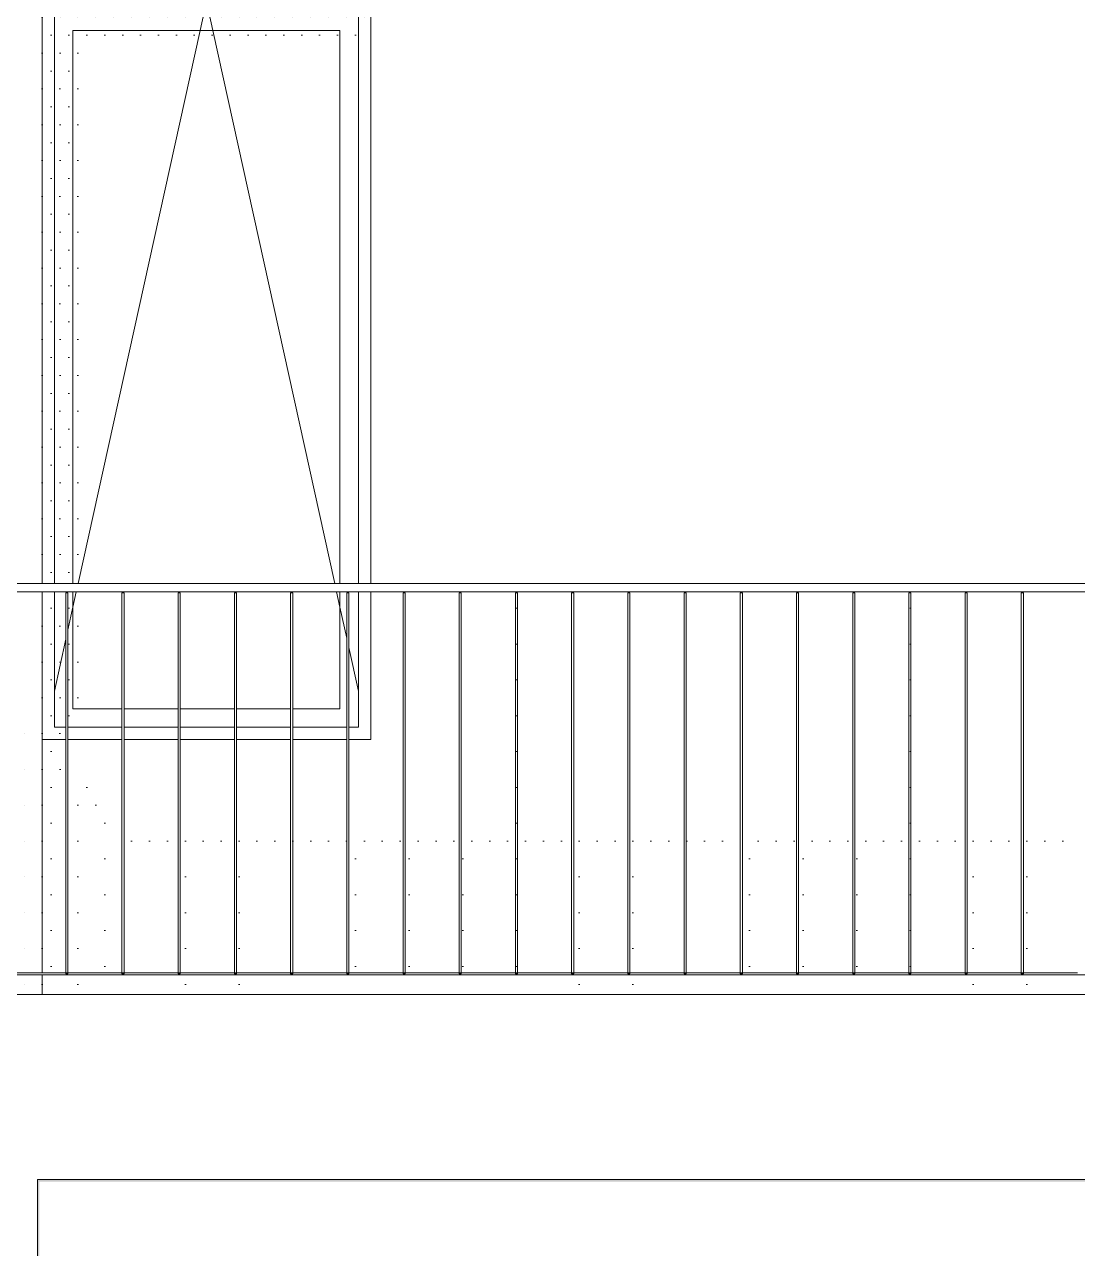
# Model space of a CAD drawing. Header units: metres. Extents: x -111189 to -108577, y -72951 to -72647.
# Drawn here: x -108788.683 to -108786.121, y -72938.883 to -72935.905 of the extents above; entities that cross this region are included whole.
import ezdxf

# ---------------------------------------------------------------- set-up
doc = ezdxf.new("R2010")
doc.units = ezdxf.units.M
doc.header["$MEASUREMENT"] = 0
for name, color, linetype in [('05 - PAREDES..35', 7, 'Continuous'), ('06 - ESCADAS _ GUARDAS', 7, 'Continuous'), ('06 - FORRA', 7, 'Continuous')]:
    doc.layers.add(name, color=color, linetype=linetype)
pattern_1 = [(360, (-108945.28672, -72941.59482), (0.021783658, 0.043567315), [0, -0.043567315])]

# ---------------------------------------------------------------- blocks, each defined once
blk = doc.blocks.new('Corte Elem_1871_1', base_point=(-108945.2867, -72941.5948))
at = {"layer": '05 - PAREDES..35', "linetype": 'Continuous', "lineweight": 13}
h = blk.add_hatch(dxfattribs=at)
h.set_pattern_fill('DOTS_0001', color=251, style=0, pattern_type=2)
h.set_pattern_definition(pattern_1)
h.paths.add_polyline_path([(-108788.652, -72938.7148), (-108788.652, -72940.9948), (-108788.6474, -72940.9948), (-108788.6474, -72940.8979), (-108788.5595, -72940.9948), (-108788.2611, -72940.9948), (-108788.2611, -72940.7889), (-108788.2727, -72940.776), (-108788.2368, -72940.776), (-108788.0385, -72940.9948), (-108787.8525, -72940.9948), (-108788.4052, -72940.385), (-108788.4552, -72940.385), (-108788.4552, -72940.535), (-108788.4193, -72940.5746), (-108788.6474, -72940.5746), (-108788.6474, -72938.72), (-108784.3406, -72938.72), (-108784.3406, -72938.5948), (-108784.342, -72938.5948), (-108784.342, -72938.7148)])
h.paths.add_polyline_path([(-108788.5719, -72940.776), (-108788.481, -72940.776), (-108788.481, -72940.8763)], flags=0)
blk = doc.blocks.new('Corte Elem_1874_1', base_point=(-108945.2867, -72941.5948))
at = {"layer": '05 - PAREDES..35', "linetype": 'Continuous', "lineweight": 13}
h = blk.add_hatch(dxfattribs=at)
h.set_pattern_fill('DOTS_0001', color=251, style=0, pattern_type=2)
h.set_pattern_definition(pattern_1)
h.paths.add_polyline_path([(-108788.6406, -72938.2123), (-108788.6367, -72938.2123), (-108788.6367, -72937.6863), (-108788.6264, -72937.6976), (-108788.6287, -72937.6976), (-108788.6287, -72938.2123), (-108788.6064, -72938.2123), (-108788.6064, -72937.7198), (-108788.5828, -72937.7458), (-108788.5828, -72937.7037), (-108788.6362, -72937.6448), (-108788.6406, -72937.6448)])
h = blk.add_hatch(dxfattribs=at)
h.set_pattern_fill('DOTS_0001', color=251, style=0, pattern_type=2)
h.set_pattern_definition(pattern_1)
h.paths.add_polyline_path([(-108788.5778, -72937.7513), (-108788.5643, -72937.7662), (-108788.5665, -72937.7662), (-108788.5665, -72938.2123), (-108788.5442, -72938.2123), (-108788.5442, -72937.7884), (-108788.5021, -72937.8348), (-108788.5043, -72937.8348), (-108788.5043, -72938.2123), (-108788.482, -72938.2123), (-108788.482, -72937.857), (-108788.446, -72937.8967), (-108788.446, -72937.8546), (-108788.5778, -72937.7093)])
h = blk.add_hatch(dxfattribs=at)
h.set_pattern_fill('DOTS_0001', color=251, style=0, pattern_type=2)
h.set_pattern_definition(pattern_1)
h.paths.add_polyline_path([(-108788.4257, -72937.8771), (-108788.441, -72937.8602), (-108788.441, -72937.9022), (-108788.4363, -72937.9074), (-108788.3093, -72937.9074), (-108788.3093, -72937.8771)])
h = blk.add_hatch(dxfattribs=at)
h.set_pattern_fill('DOTS_0001', color=251, style=0, pattern_type=2)
h.set_pattern_definition(pattern_1)
h.paths.add_polyline_path([(-108788.3043, -72937.8771), (-108788.3043, -72937.9074), (-108788.3014, -72937.9074), (-108788.3014, -72938.2123), (-108788.2871, -72938.2123), (-108788.2871, -72937.9099), (-108788.2893, -72937.9074), (-108788.1725, -72937.9074), (-108788.1725, -72937.8771)])
h = blk.add_hatch(dxfattribs=at)
h.set_pattern_fill('DOTS_0001', color=251, style=0, pattern_type=2)
h.set_pattern_definition(pattern_1)
h.paths.add_polyline_path([(-108788.1675, -72937.8771), (-108788.1675, -72937.9074), (-108788.1646, -72937.9074), (-108788.1646, -72938.2123), (-108788.1503, -72938.2123), (-108788.1503, -72937.9099), (-108788.1526, -72937.9074), (-108788.0357, -72937.9074), (-108788.0357, -72937.8771)])
h = blk.add_hatch(dxfattribs=at)
h.set_pattern_fill('DOTS_0001', color=251, style=0, pattern_type=2)
h.set_pattern_definition(pattern_1)
h.paths.add_polyline_path([(-108787.899, -72937.8771), (-108788.0307, -72937.8771), (-108788.0307, -72937.9074), (-108788.0279, -72937.9074), (-108788.0279, -72938.2123), (-108788.0135, -72938.2123), (-108788.0135, -72937.9099), (-108788.0158, -72937.9074), (-108787.899, -72937.9074)])
h = blk.add_hatch(dxfattribs=at)
h.set_pattern_fill('DOTS_0001', color=251, style=0, pattern_type=2)
h.set_pattern_definition(pattern_1)
h.paths.add_polyline_path([(-108787.894, -72937.8771), (-108787.894, -72937.9074), (-108787.8911, -72937.9074), (-108787.8911, -72938.2123), (-108787.8768, -72938.2123), (-108787.8768, -72937.9099), (-108787.8791, -72937.9074), (-108787.7622, -72937.9074), (-108787.7622, -72937.8771)])
h = blk.add_hatch(dxfattribs=at)
h.set_pattern_fill('DOTS_0001', color=251, style=0, pattern_type=2)
h.set_pattern_definition(pattern_1)
h.paths.add_polyline_path([(-108787.7572, -72937.8771), (-108787.7572, -72937.9074), (-108787.7543, -72937.9074), (-108787.7543, -72938.2123), (-108787.74, -72938.2123), (-108787.74, -72937.9099), (-108787.7423, -72937.9074), (-108787.6254, -72937.9074), (-108787.6254, -72937.8771)])
h = blk.add_hatch(dxfattribs=at)
h.set_pattern_fill('DOTS_0001', color=251, style=0, pattern_type=2)
h.set_pattern_definition(pattern_1)
h.paths.add_polyline_path([(-108787.6204, -72937.8771), (-108787.6204, -72937.9074), (-108787.6176, -72937.9074), (-108787.6176, -72938.2123), (-108787.6033, -72938.2123), (-108787.6033, -72937.9099), (-108787.6055, -72937.9074), (-108787.4887, -72937.9074), (-108787.4887, -72937.8771)])
h = blk.add_hatch(dxfattribs=at)
h.set_pattern_fill('DOTS_0001', color=251, style=0, pattern_type=2)
h.set_pattern_definition(pattern_1)
h.paths.add_polyline_path([(-108787.4837, -72937.9074), (-108787.4808, -72937.9074), (-108787.4808, -72938.2123), (-108787.4665, -72938.2123), (-108787.4665, -72937.9099), (-108787.4688, -72937.9074), (-108787.3519, -72937.9074), (-108787.3519, -72937.8771), (-108787.4837, -72937.8771)])
h = blk.add_hatch(dxfattribs=at)
h.set_pattern_fill('DOTS_0001', color=251, style=0, pattern_type=2)
h.set_pattern_definition(pattern_1)
h.paths.add_polyline_path([(-108787.2151, -72937.8771), (-108787.3469, -72937.8771), (-108787.3469, -72937.9074), (-108787.3441, -72937.9074), (-108787.3441, -72938.2123), (-108787.3297, -72938.2123), (-108787.3297, -72937.9099), (-108787.332, -72937.9074), (-108787.2151, -72937.9074)])
h = blk.add_hatch(dxfattribs=at)
h.set_pattern_fill('DOTS_0001', color=251, style=0, pattern_type=2)
h.set_pattern_definition(pattern_1)
h.paths.add_polyline_path([(-108787.2101, -72937.8771), (-108787.2101, -72937.9074), (-108787.2073, -72937.9074), (-108787.2073, -72938.2123), (-108787.193, -72938.2123), (-108787.193, -72937.9099), (-108787.1952, -72937.9074), (-108787.0784, -72937.9074), (-108787.0784, -72937.8771)])
h = blk.add_hatch(dxfattribs=at)
h.set_pattern_fill('DOTS_0001', color=251, style=0, pattern_type=2)
h.set_pattern_definition(pattern_1)
h.paths.add_polyline_path([(-108786.9416, -72937.8771), (-108787.0734, -72937.8771), (-108787.0734, -72937.9074), (-108787.0705, -72937.9074), (-108787.0705, -72938.2123), (-108787.0562, -72938.2123), (-108787.0562, -72937.9099), (-108787.0585, -72937.9074), (-108786.9416, -72937.9074)])
h = blk.add_hatch(dxfattribs=at)
h.set_pattern_fill('DOTS_0001', color=251, style=0, pattern_type=2)
h.set_pattern_definition(pattern_1)
h.paths.add_polyline_path([(-108786.8048, -72937.8771), (-108786.9366, -72937.8771), (-108786.9366, -72937.9074), (-108786.9338, -72937.9074), (-108786.9338, -72938.2123), (-108786.9194, -72938.2123), (-108786.9194, -72937.9099), (-108786.9217, -72937.9074), (-108786.8048, -72937.9074)])
h = blk.add_hatch(dxfattribs=at)
h.set_pattern_fill('DOTS_0001', color=251, style=0, pattern_type=2)
h.set_pattern_definition(pattern_1)
h.paths.add_polyline_path([(-108786.6681, -72937.8771), (-108786.7998, -72937.8771), (-108786.7998, -72937.9074), (-108786.797, -72937.9074), (-108786.797, -72938.2123), (-108786.7827, -72938.2123), (-108786.7827, -72937.9099), (-108786.7849, -72937.9074), (-108786.6681, -72937.9074)])
h = blk.add_hatch(dxfattribs=at)
h.set_pattern_fill('DOTS_0001', color=251, style=0, pattern_type=2)
h.set_pattern_definition(pattern_1)
h.paths.add_polyline_path([(-108786.5313, -72937.8771), (-108786.6631, -72937.8771), (-108786.6631, -72937.9074), (-108786.6602, -72937.9074), (-108786.6602, -72938.2123), (-108786.6459, -72938.2123), (-108786.6459, -72937.9099), (-108786.6482, -72937.9074), (-108786.5313, -72937.9074)])
h = blk.add_hatch(dxfattribs=at)
h.set_pattern_fill('DOTS_0001', color=251, style=0, pattern_type=2)
h.set_pattern_definition(pattern_1)
h.paths.add_polyline_path([(-108786.5263, -72937.8771), (-108786.5263, -72937.9074), (-108786.5235, -72937.9074), (-108786.5235, -72938.2123), (-108786.5091, -72938.2123), (-108786.5091, -72937.9099), (-108786.5114, -72937.9074), (-108786.3945, -72937.9074), (-108786.3945, -72937.8771)])
h = blk.add_hatch(dxfattribs=at)
h.set_pattern_fill('DOTS_0001', color=251, style=0, pattern_type=2)
h.set_pattern_definition(pattern_1)
h.paths.add_polyline_path([(-108786.3895, -72937.8771), (-108786.3895, -72937.9074), (-108786.3867, -72937.9074), (-108786.3867, -72938.2123), (-108786.3724, -72938.2123), (-108786.3724, -72937.9099), (-108786.3746, -72937.9074), (-108786.2578, -72937.9074), (-108786.2578, -72937.8771)])
h = blk.add_hatch(dxfattribs=at)
h.set_pattern_fill('DOTS_0001', color=251, style=0, pattern_type=2)
h.set_pattern_definition(pattern_1)
h.paths.add_polyline_path([(-108786.2528, -72937.9074), (-108786.2499, -72937.9074), (-108786.2499, -72938.2123), (-108786.2356, -72938.2123), (-108786.2356, -72937.9099), (-108786.2379, -72937.9074), (-108786.121, -72937.9074), (-108786.121, -72937.8771), (-108786.2528, -72937.8771)])
h = blk.add_hatch(dxfattribs=at)
h.set_pattern_fill('DOTS_0001', color=251, style=0, pattern_type=2)
h.set_pattern_definition(pattern_1)
h.paths.add_polyline_path([(-108788.6406, -72938.2648), (-108788.6367, -72938.2648), (-108788.6367, -72938.2173), (-108788.6406, -72938.2173)])
h = blk.add_hatch(dxfattribs=at)
h.set_pattern_fill('DOTS_0001', color=251, style=0, pattern_type=2)
h.set_pattern_definition(pattern_1)
h.paths.add_polyline_path([(-108788.6287, -72938.2648), (-108788.6064, -72938.2648), (-108788.6064, -72938.2173), (-108788.6287, -72938.2173)])
h = blk.add_hatch(dxfattribs=at)
h.set_pattern_fill('DOTS_0001', color=251, style=0, pattern_type=2)
h.set_pattern_definition(pattern_1)
h.paths.add_polyline_path([(-108788.5665, -72938.2648), (-108788.5442, -72938.2648), (-108788.5442, -72938.2173), (-108788.5665, -72938.2173)])
h = blk.add_hatch(dxfattribs=at)
h.set_pattern_fill('DOTS_0001', color=251, style=0, pattern_type=2)
h.set_pattern_definition(pattern_1)
h.paths.add_polyline_path([(-108788.5043, -72938.2173), (-108788.5043, -72938.2648), (-108788.482, -72938.2648), (-108788.482, -72938.2173)])
h = blk.add_hatch(dxfattribs=at)
h.set_pattern_fill('DOTS_0001', color=251, style=0, pattern_type=2)
h.set_pattern_definition(pattern_1)
h.paths.add_polyline_path([(-108788.2871, -72938.2173), (-108788.3014, -72938.2173), (-108788.3014, -72938.2648), (-108788.2871, -72938.2648)])
h = blk.add_hatch(dxfattribs=at)
h.set_pattern_fill('DOTS_0001', color=251, style=0, pattern_type=2)
h.set_pattern_definition(pattern_1)
h.paths.add_polyline_path([(-108788.1646, -72938.2648), (-108788.1503, -72938.2648), (-108788.1503, -72938.2173), (-108788.1646, -72938.2173)])
h = blk.add_hatch(dxfattribs=at)
h.set_pattern_fill('DOTS_0001', color=251, style=0, pattern_type=2)
h.set_pattern_definition(pattern_1)
h.paths.add_polyline_path([(-108788.0135, -72938.2173), (-108788.0279, -72938.2173), (-108788.0279, -72938.2648), (-108788.0135, -72938.2648)])
h = blk.add_hatch(dxfattribs=at)
h.set_pattern_fill('DOTS_0001', color=251, style=0, pattern_type=2)
h.set_pattern_definition(pattern_1)
h.paths.add_polyline_path([(-108787.8768, -72938.2173), (-108787.8911, -72938.2173), (-108787.8911, -72938.2648), (-108787.8768, -72938.2648)])
h = blk.add_hatch(dxfattribs=at)
h.set_pattern_fill('DOTS_0001', color=251, style=0, pattern_type=2)
h.set_pattern_definition(pattern_1)
h.paths.add_polyline_path([(-108787.74, -72938.2173), (-108787.7543, -72938.2173), (-108787.7543, -72938.2648), (-108787.74, -72938.2648)])
h = blk.add_hatch(dxfattribs=at)
h.set_pattern_fill('DOTS_0001', color=251, style=0, pattern_type=2)
h.set_pattern_definition(pattern_1)
h.paths.add_polyline_path([(-108787.6176, -72938.2648), (-108787.6033, -72938.2648), (-108787.6033, -72938.2173), (-108787.6176, -72938.2173)])
h = blk.add_hatch(dxfattribs=at)
h.set_pattern_fill('DOTS_0001', color=251, style=0, pattern_type=2)
h.set_pattern_definition(pattern_1)
h.paths.add_polyline_path([(-108787.4808, -72938.2173), (-108787.4808, -72938.2648), (-108787.4665, -72938.2648), (-108787.4665, -72938.2173)])
h = blk.add_hatch(dxfattribs=at)
h.set_pattern_fill('DOTS_0001', color=251, style=0, pattern_type=2)
h.set_pattern_definition(pattern_1)
h.paths.add_polyline_path([(-108787.3441, -72938.2173), (-108787.3441, -72938.2648), (-108787.3297, -72938.2648), (-108787.3297, -72938.2173)])
h = blk.add_hatch(dxfattribs=at)
h.set_pattern_fill('DOTS_0001', color=251, style=0, pattern_type=2)
h.set_pattern_definition(pattern_1)
h.paths.add_polyline_path([(-108787.2073, -72938.2648), (-108787.193, -72938.2648), (-108787.193, -72938.2173), (-108787.2073, -72938.2173)])
h = blk.add_hatch(dxfattribs=at)
h.set_pattern_fill('DOTS_0001', color=251, style=0, pattern_type=2)
h.set_pattern_definition(pattern_1)
h.paths.add_polyline_path([(-108787.0705, -72938.2173), (-108787.0705, -72938.2648), (-108787.0562, -72938.2648), (-108787.0562, -72938.2173)])
h = blk.add_hatch(dxfattribs=at)
h.set_pattern_fill('DOTS_0001', color=251, style=0, pattern_type=2)
h.set_pattern_definition(pattern_1)
h.paths.add_polyline_path([(-108786.9338, -72938.2648), (-108786.9194, -72938.2648), (-108786.9194, -72938.2173), (-108786.9338, -72938.2173)])
h = blk.add_hatch(dxfattribs=at)
h.set_pattern_fill('DOTS_0001', color=251, style=0, pattern_type=2)
h.set_pattern_definition(pattern_1)
h.paths.add_polyline_path([(-108786.797, -72938.2648), (-108786.7827, -72938.2648), (-108786.7827, -72938.2173), (-108786.797, -72938.2173)])
h = blk.add_hatch(dxfattribs=at)
h.set_pattern_fill('DOTS_0001', color=251, style=0, pattern_type=2)
h.set_pattern_definition(pattern_1)
h.paths.add_polyline_path([(-108786.6602, -72938.2173), (-108786.6602, -72938.2648), (-108786.6459, -72938.2648), (-108786.6459, -72938.2173)])
h = blk.add_hatch(dxfattribs=at)
h.set_pattern_fill('DOTS_0001', color=251, style=0, pattern_type=2)
h.set_pattern_definition(pattern_1)
h.paths.add_polyline_path([(-108786.5235, -72938.2648), (-108786.5091, -72938.2648), (-108786.5091, -72938.2173), (-108786.5235, -72938.2173)])
h = blk.add_hatch(dxfattribs=at)
h.set_pattern_fill('DOTS_0001', color=251, style=0, pattern_type=2)
h.set_pattern_definition(pattern_1)
h.paths.add_polyline_path([(-108786.3867, -72938.2173), (-108786.3867, -72938.2648), (-108786.3724, -72938.2648), (-108786.3724, -72938.2173)])
h = blk.add_hatch(dxfattribs=at)
h.set_pattern_fill('DOTS_0001', color=251, style=0, pattern_type=2)
h.set_pattern_definition(pattern_1)
h.paths.add_polyline_path([(-108786.2356, -72938.2173), (-108786.2499, -72938.2173), (-108786.2499, -72938.2648), (-108786.2356, -72938.2648)])
blk = doc.blocks.new('Corte Elem_1957_1', base_point=(-108945.2867, -72941.5948))
at = {"layer": '06 - ESCADAS _ GUARDAS', "color": 7, "linetype": 'Continuous', "lineweight": 13}
for p, q in [((-108784.352, -72937.2648), (-108789.0006, -72937.2648)), ((-108784.3606, -72937.2848), (-108789.0006, -72937.2848))]:
    blk.add_line(p, q, dxfattribs=at)
blk = doc.blocks.new('Corte Elem_1958_1', base_point=(-108945.2867, -72941.5948))
at = {"layer": '06 - ESCADAS _ GUARDAS', "color": 7, "linetype": 'Continuous', "lineweight": 13}
for p, q in [((-108784.3606, -72938.2173), (-108789.0006, -72938.2173)), ((-108788.5828, -72938.2123), (-108788.7145, -72938.2123)), ((-108788.5778, -72938.2123), (-108788.5828, -72938.2123)), ((-108788.446, -72938.2123), (-108788.5778, -72938.2123)), ((-108788.441, -72938.2123), (-108788.446, -72938.2123)), ((-108788.3093, -72938.2123), (-108788.441, -72938.2123)), ((-108788.3043, -72938.2123), (-108788.3093, -72938.2123)), ((-108788.1725, -72938.2123), (-108788.3043, -72938.2123)), ((-108788.1675, -72938.2123), (-108788.1725, -72938.2123)), ((-108788.0357, -72938.2123), (-108788.1675, -72938.2123)), ((-108788.0307, -72938.2123), (-108788.0357, -72938.2123)), ((-108787.899, -72938.2123), (-108788.0307, -72938.2123)), ((-108787.894, -72938.2123), (-108787.899, -72938.2123)), ((-108787.7622, -72938.2123), (-108787.894, -72938.2123)), ((-108787.7572, -72938.2123), (-108787.7622, -72938.2123)), ((-108787.6254, -72938.2123), (-108787.7572, -72938.2123)), ((-108787.6204, -72938.2123), (-108787.6254, -72938.2123)), ((-108787.4887, -72938.2123), (-108787.6204, -72938.2123)), ((-108787.4837, -72938.2123), (-108787.4887, -72938.2123)), ((-108787.3519, -72938.2123), (-108787.4837, -72938.2123)), ((-108787.3469, -72938.2123), (-108787.3519, -72938.2123)), ((-108787.2151, -72938.2123), (-108787.3469, -72938.2123)), ((-108787.2101, -72938.2123), (-108787.2151, -72938.2123)), ((-108787.0784, -72938.2123), (-108787.2101, -72938.2123)), ((-108787.0734, -72938.2123), (-108787.0784, -72938.2123)), ((-108786.9416, -72938.2123), (-108787.0734, -72938.2123)), ((-108786.9366, -72938.2123), (-108786.9416, -72938.2123)), ((-108786.8048, -72938.2123), (-108786.9366, -72938.2123)), ((-108786.7998, -72938.2123), (-108786.8048, -72938.2123)), ((-108786.6681, -72938.2123), (-108786.7998, -72938.2123)), ((-108786.6631, -72938.2123), (-108786.6681, -72938.2123)), ((-108786.5313, -72938.2123), (-108786.6631, -72938.2123)), ((-108786.5263, -72938.2123), (-108786.5313, -72938.2123)), ((-108786.3945, -72938.2123), (-108786.5263, -72938.2123)), ((-108786.3895, -72938.2123), (-108786.3945, -72938.2123)), ((-108786.2578, -72938.2123), (-108786.3895, -72938.2123)), ((-108786.2528, -72938.2123), (-108786.2578, -72938.2123)), ((-108786.121, -72938.2123), (-108786.2528, -72938.2123))]:
    blk.add_line(p, q, dxfattribs=at)
blk = doc.blocks.new('Corte Elem_1961_1', base_point=(-108945.2867, -72941.5948))
at = {"layer": '06 - ESCADAS _ GUARDAS', "linetype": 'Continuous', "lineweight": 13}
h = blk.add_hatch(dxfattribs=at)
h.set_pattern_fill('DOTS_0001', color=251, style=0, pattern_type=2)
h.set_pattern_definition(pattern_1)
h.paths.add_polyline_path([(-108786.2528, -72937.2873), (-108786.2578, -72937.2873), (-108786.2578, -72937.5707), (-108786.2528, -72937.5662)])
blk = doc.blocks.new('Corte Elem_1962_1', base_point=(-108945.2867, -72941.5948))
at = {"layer": '06 - ESCADAS _ GUARDAS', "linetype": 'Continuous', "lineweight": 13}
h = blk.add_hatch(dxfattribs=at)
h.set_pattern_fill('DOTS_0001', color=251, style=0, pattern_type=2)
h.set_pattern_definition(pattern_1)
h.paths.add_polyline_path([(-108786.3945, -72938.2148), (-108786.3895, -72938.2148), (-108786.3895, -72937.6901), (-108786.3945, -72937.6947)])
blk = doc.blocks.new('Corte Elem_1963_1', base_point=(-108945.2867, -72941.5948))
at = {"layer": '06 - ESCADAS _ GUARDAS', "linetype": 'Continuous', "lineweight": 13}
h = blk.add_hatch(dxfattribs=at)
h.set_pattern_fill('DOTS_0001', color=251, style=0, pattern_type=2)
h.set_pattern_definition(pattern_1)
h.paths.add_polyline_path([(-108786.6681, -72938.2148), (-108786.6631, -72938.2148), (-108786.6631, -72937.938), (-108786.6681, -72937.9426)])
blk = doc.blocks.new('Corte Elem_1977_1', base_point=(-108945.2867, -72941.5948))
at = {"layer": '06 - ESCADAS _ GUARDAS', "color": 7, "linetype": 'Continuous', "lineweight": 13}
for p, q in [((-108786.2578, -72937.2873), (-108786.2528, -72937.2873)), ((-108786.2578, -72938.2123), (-108786.2578, -72937.2873)), ((-108786.2528, -72938.2123), (-108786.2528, -72937.2873)), ((-108786.2578, -72938.2148), (-108786.2578, -72938.2123)), ((-108786.2578, -72938.2148), (-108786.2528, -72938.2148)), ((-108786.2528, -72938.2148), (-108786.2528, -72938.2123))]:
    blk.add_line(p, q, dxfattribs=at)
blk = doc.blocks.new('Corte Elem_1978_1', base_point=(-108945.2867, -72941.5948))
at = {"layer": '06 - ESCADAS _ GUARDAS', "color": 7, "linetype": 'Continuous', "lineweight": 13}
for p, q in [((-108786.3945, -72937.2873), (-108786.3895, -72937.2873)), ((-108786.3945, -72938.2123), (-108786.3945, -72937.2873)), ((-108786.3895, -72938.2123), (-108786.3895, -72937.2873)), ((-108786.3945, -72938.2148), (-108786.3945, -72938.2123)), ((-108786.3945, -72938.2148), (-108786.3895, -72938.2148)), ((-108786.3895, -72938.2148), (-108786.3895, -72938.2123))]:
    blk.add_line(p, q, dxfattribs=at)
blk = doc.blocks.new('Corte Elem_1979_1', base_point=(-108945.2867, -72941.5948))
at = {"layer": '06 - ESCADAS _ GUARDAS', "linetype": 'Continuous', "lineweight": 13}
h = blk.add_hatch(dxfattribs=at)
h.set_pattern_fill('DOTS_0001', color=251, style=0, pattern_type=2)
h.set_pattern_definition(pattern_1)
h.paths.add_polyline_path([(-108786.5313, -72938.2148), (-108786.5263, -72938.2148), (-108786.5263, -72937.2873), (-108786.5313, -72937.2873)])
at = {"layer": '06 - ESCADAS _ GUARDAS', "color": 7, "linetype": 'Continuous', "lineweight": 13}
for p, q in [((-108786.5313, -72937.2873), (-108786.5263, -72937.2873)), ((-108786.5313, -72938.2123), (-108786.5313, -72937.2873)), ((-108786.5263, -72938.2123), (-108786.5263, -72937.2873)), ((-108786.5313, -72938.2148), (-108786.5313, -72938.2123)), ((-108786.5313, -72938.2148), (-108786.5263, -72938.2148)), ((-108786.5263, -72938.2148), (-108786.5263, -72938.2123))]:
    blk.add_line(p, q, dxfattribs=at)
blk = doc.blocks.new('Corte Elem_1980_1', base_point=(-108945.2867, -72941.5948))
at = {"layer": '06 - ESCADAS _ GUARDAS', "color": 7, "linetype": 'Continuous', "lineweight": 13}
for p, q in [((-108786.6681, -72937.2873), (-108786.6631, -72937.2873)), ((-108786.6681, -72938.2123), (-108786.6681, -72937.2873)), ((-108786.6631, -72938.2123), (-108786.6631, -72937.2873)), ((-108786.6681, -72938.2148), (-108786.6681, -72938.2123)), ((-108786.6681, -72938.2148), (-108786.6631, -72938.2148)), ((-108786.6631, -72938.2148), (-108786.6631, -72938.2123))]:
    blk.add_line(p, q, dxfattribs=at)
blk = doc.blocks.new('Corte Elem_1981_1', base_point=(-108945.2867, -72941.5948))
at = {"layer": '06 - ESCADAS _ GUARDAS', "color": 7, "linetype": 'Continuous', "lineweight": 13}
for p, q in [((-108786.8048, -72937.2873), (-108786.7998, -72937.2873)), ((-108786.8048, -72938.2123), (-108786.8048, -72937.2873)), ((-108786.7998, -72938.2123), (-108786.7998, -72937.2873)), ((-108786.8048, -72938.2148), (-108786.8048, -72938.2123)), ((-108786.8048, -72938.2148), (-108786.7998, -72938.2148)), ((-108786.7998, -72938.2148), (-108786.7998, -72938.2123))]:
    blk.add_line(p, q, dxfattribs=at)
blk = doc.blocks.new('Corte Elem_1982_1', base_point=(-108945.2867, -72941.5948))
at = {"layer": '06 - ESCADAS _ GUARDAS', "linetype": 'Continuous', "lineweight": 13}
h = blk.add_hatch(dxfattribs=at)
h.set_pattern_fill('DOTS_0001', color=251, style=0, pattern_type=2)
h.set_pattern_definition(pattern_1)
h.paths.add_polyline_path([(-108786.9416, -72938.2148), (-108786.9366, -72938.2148), (-108786.9366, -72938.1859), (-108786.9416, -72938.1905)])
at = {"layer": '06 - ESCADAS _ GUARDAS', "color": 7, "linetype": 'Continuous', "lineweight": 13}
for p, q in [((-108786.9416, -72937.2873), (-108786.9366, -72937.2873)), ((-108786.9416, -72938.2123), (-108786.9416, -72937.2873)), ((-108786.9366, -72938.2123), (-108786.9366, -72937.2873)), ((-108786.9416, -72938.2148), (-108786.9416, -72938.2123)), ((-108786.9416, -72938.2148), (-108786.9366, -72938.2148)), ((-108786.9366, -72938.2148), (-108786.9366, -72938.2123))]:
    blk.add_line(p, q, dxfattribs=at)
blk = doc.blocks.new('Corte Elem_1991_1', base_point=(-108945.2867, -72941.5948))
at = {"layer": '06 - FORRA', "linetype": 'Continuous', "lineweight": 13}
h = blk.add_hatch(dxfattribs=at)
h.set_pattern_fill('DOTS_0001', color=251, style=0, pattern_type=2)
h.set_pattern_definition(pattern_1)
h.paths.add_polyline_path([(-108788.8846, -72935.3148), (-108789.0406, -72935.4006), (-108789.0406, -72935.4126), (-108788.8629, -72935.3148)])
h = blk.add_hatch(dxfattribs=at)
h.set_pattern_fill('DOTS_0001', color=251, style=0, pattern_type=2)
h.set_pattern_definition(pattern_1)
h.paths.add_polyline_path([(-108788.6406, -72935.3637), (-108789.0406, -72935.5837), (-108789.0406, -72935.7316), (-108788.6406, -72935.5116)])
h = blk.add_hatch(dxfattribs=at)
h.set_pattern_fill('DOTS_0001', color=251, style=0, pattern_type=2)
h.set_pattern_definition(pattern_1)
h.paths.add_polyline_path([(-108788.9806, -72937.2848), (-108788.9806, -72938.2123), (-108788.9751, -72938.2123), (-108788.9751, -72937.3129), (-108788.9412, -72937.3504), (-108788.9434, -72937.3504), (-108788.9434, -72938.2123), (-108788.9211, -72938.2123), (-108788.9211, -72937.3725), (-108788.879, -72937.419), (-108788.8813, -72937.419), (-108788.8813, -72938.2123), (-108788.8589, -72938.2123), (-108788.8589, -72937.4411), (-108788.8563, -72937.444), (-108788.8563, -72937.4019), (-108788.9624, -72937.2848)])
h = blk.add_hatch(dxfattribs=at)
h.set_pattern_fill('DOTS_0001', color=251, style=0, pattern_type=2)
h.set_pattern_definition(pattern_1)
h.paths.add_polyline_path([(-108788.8513, -72937.4495), (-108788.8168, -72937.4876), (-108788.8191, -72937.4876), (-108788.8191, -72938.2123), (-108788.7967, -72938.2123), (-108788.7967, -72937.5097), (-108788.7546, -72937.5562), (-108788.7569, -72937.5562), (-108788.7569, -72938.2123), (-108788.7346, -72938.2123), (-108788.7346, -72937.5783), (-108788.7195, -72937.5949), (-108788.7195, -72937.5528), (-108788.8513, -72937.4074)])
h = blk.add_hatch(dxfattribs=at)
h.set_pattern_fill('DOTS_0001', color=251, style=0, pattern_type=2)
h.set_pattern_definition(pattern_1)
h.paths.add_polyline_path([(-108788.7145, -72937.5584), (-108788.7145, -72937.6004), (-108788.6925, -72937.6248), (-108788.6947, -72937.6248), (-108788.6947, -72938.2123), (-108788.6724, -72938.2123), (-108788.6724, -72937.6469), (-108788.6406, -72937.682), (-108788.6406, -72937.64)])
h = blk.add_hatch(dxfattribs=at)
h.set_pattern_fill('DOTS_0001', color=251, style=0, pattern_type=2)
h.set_pattern_definition(pattern_1)
h.paths.add_polyline_path([(-108788.9806, -72938.2648), (-108788.9751, -72938.2648), (-108788.9751, -72938.2454), (-108788.9575, -72938.2648), (-108788.9211, -72938.2648), (-108788.9211, -72938.2173), (-108788.9434, -72938.2173), (-108788.9434, -72938.2533), (-108788.9751, -72938.2184), (-108788.9751, -72938.2173), (-108788.9806, -72938.2173)])
h = blk.add_hatch(dxfattribs=at)
h.set_pattern_fill('DOTS_0001', color=251, style=0, pattern_type=2)
h.set_pattern_definition(pattern_1)
h.paths.add_polyline_path([(-108788.8589, -72938.2173), (-108788.8813, -72938.2173), (-108788.8813, -72938.2648), (-108788.8589, -72938.2648)])
h = blk.add_hatch(dxfattribs=at)
h.set_pattern_fill('DOTS_0001', color=251, style=0, pattern_type=2)
h.set_pattern_definition(pattern_1)
h.paths.add_polyline_path([(-108788.7967, -72938.2173), (-108788.8191, -72938.2173), (-108788.8191, -72938.2648), (-108788.7967, -72938.2648)])
h = blk.add_hatch(dxfattribs=at)
h.set_pattern_fill('DOTS_0001', color=251, style=0, pattern_type=2)
h.set_pattern_definition(pattern_1)
h.paths.add_polyline_path([(-108788.7569, -72938.2173), (-108788.7569, -72938.2648), (-108788.7346, -72938.2648), (-108788.7346, -72938.2173)])
h = blk.add_hatch(dxfattribs=at)
h.set_pattern_fill('DOTS_0001', color=251, style=0, pattern_type=2)
h.set_pattern_definition(pattern_1)
h.paths.add_polyline_path([(-108788.6724, -72938.2173), (-108788.6947, -72938.2173), (-108788.6947, -72938.2648), (-108788.6724, -72938.2648)])
at = {"layer": '06 - FORRA', "color": 7, "linetype": 'Continuous', "lineweight": 13}
for p, q in [((-108788.8846, -72935.3148), (-108788.8629, -72935.3148)), ((-108788.6406, -72935.3637), (-108788.6406, -72937.2648)), ((-108789.0406, -72935.4006), (-108789.0406, -72935.4126)), ((-108789.0406, -72935.5837), (-108789.0406, -72938.2648)), ((-108788.6406, -72937.2848), (-108788.6406, -72938.2123)), ((-108788.6406, -72938.2173), (-108788.6406, -72938.2648))]:
    blk.add_line(p, q, dxfattribs=at)
blk = doc.blocks.new('Corte Elem_1993_1', base_point=(-108945.2867, -72941.5948))
at = {"layer": '06 - FORRA', "linetype": 'Continuous', "lineweight": 13}
h = blk.add_hatch(dxfattribs=at)
h.set_pattern_fill('DOTS_0001', color=251, style=0, pattern_type=2)
h.set_pattern_definition(pattern_1)
h.paths.add_polyline_path([(-108788.8906, -72940.7709), (-108788.7625, -72940.7709), (-108788.652, -72940.8927), (-108788.652, -72940.5694), (-108788.7591, -72940.5694), (-108788.8906, -72940.4244)])
h = blk.add_hatch(dxfattribs=at)
h.set_pattern_fill('DOTS_0001', color=251, style=0, pattern_type=2)
h.set_pattern_definition(pattern_1)
h.paths.add_polyline_path([(-108789.0406, -72940.5694), (-108789.052, -72940.5694), (-108789.052, -72940.7709), (-108789.0406, -72940.7709)])
h = blk.add_hatch(dxfattribs=at)
h.set_pattern_fill('DOTS_0001', color=251, style=0, pattern_type=2)
h.set_pattern_definition(pattern_1)
h.paths.add_polyline_path([(-108789.052, -72940.9948), (-108789.0406, -72940.9948), (-108789.0406, -72940.9457), (-108789.052, -72940.933)])
at = {"layer": '06 - FORRA', "color": 7, "linetype": 'Continuous', "lineweight": 13}
for p, q in [((-108789.052, -72938.7148), (-108789.052, -72939.7486)), ((-108788.652, -72938.7148), (-108788.652, -72940.9948)), ((-108789.052, -72940.0943), (-108789.052, -72940.9948)), ((-108789.052, -72940.9948), (-108789.0406, -72940.9948)), ((-108788.8906, -72940.9948), (-108788.652, -72940.9948))]:
    blk.add_line(p, q, dxfattribs=at)
blk = doc.blocks.new('Corte Elem_1994_1', base_point=(-108945.2867, -72941.5948))
at = {"layer": '06 - ESCADAS _ GUARDAS', "color": 7, "linetype": 'Continuous', "lineweight": 13}
for p, q in [((-108787.0784, -72937.2873), (-108787.0734, -72937.2873)), ((-108787.0784, -72938.2123), (-108787.0784, -72937.2873)), ((-108787.0734, -72938.2123), (-108787.0734, -72937.2873)), ((-108787.0784, -72938.2148), (-108787.0784, -72938.2123)), ((-108787.0784, -72938.2148), (-108787.0734, -72938.2148)), ((-108787.0734, -72938.2148), (-108787.0734, -72938.2123))]:
    blk.add_line(p, q, dxfattribs=at)
blk = doc.blocks.new('Corte Elem_1995_1', base_point=(-108945.2867, -72941.5948))
at = {"layer": '06 - ESCADAS _ GUARDAS', "color": 7, "linetype": 'Continuous', "lineweight": 13}
for p, q in [((-108787.2151, -72937.2873), (-108787.2101, -72937.2873)), ((-108787.2151, -72938.2123), (-108787.2151, -72937.2873)), ((-108787.2101, -72938.2123), (-108787.2101, -72937.2873)), ((-108787.2151, -72938.2148), (-108787.2151, -72938.2123)), ((-108787.2151, -72938.2148), (-108787.2101, -72938.2148)), ((-108787.2101, -72938.2148), (-108787.2101, -72938.2123))]:
    blk.add_line(p, q, dxfattribs=at)
blk = doc.blocks.new('Corte Elem_1996_1', base_point=(-108945.2867, -72941.5948))
at = {"layer": '06 - ESCADAS _ GUARDAS', "linetype": 'Continuous', "lineweight": 13}
h = blk.add_hatch(dxfattribs=at)
h.set_pattern_fill('DOTS_0001', color=251, style=0, pattern_type=2)
h.set_pattern_definition(pattern_1)
h.paths.add_polyline_path([(-108787.3519, -72938.2148), (-108787.3469, -72938.2148), (-108787.3469, -72937.2873), (-108787.3519, -72937.2873)])
at = {"layer": '06 - ESCADAS _ GUARDAS', "color": 7, "linetype": 'Continuous', "lineweight": 13}
for p, q in [((-108787.3519, -72937.2873), (-108787.3469, -72937.2873)), ((-108787.3519, -72938.2123), (-108787.3519, -72937.2873)), ((-108787.3469, -72938.2123), (-108787.3469, -72937.2873)), ((-108787.3519, -72938.2148), (-108787.3519, -72938.2123)), ((-108787.3519, -72938.2148), (-108787.3469, -72938.2148)), ((-108787.3469, -72938.2148), (-108787.3469, -72938.2123))]:
    blk.add_line(p, q, dxfattribs=at)
blk = doc.blocks.new('Corte Elem_1998_1', base_point=(-108945.2867, -72941.5948))
at = {"layer": '06 - ESCADAS _ GUARDAS', "linetype": 'Continuous', "lineweight": 13}
h = blk.add_hatch(dxfattribs=at)
h.set_pattern_fill('DOTS_0001', color=251, style=0, pattern_type=2)
h.set_pattern_definition(pattern_1)
h.paths.add_polyline_path([(-108787.4887, -72938.2148), (-108787.4837, -72938.2148), (-108787.4837, -72937.2873), (-108787.4887, -72937.2873)])
blk = doc.blocks.new('Corte Elem_1999_1', base_point=(-108945.2867, -72941.5948))
at = {"layer": '06 - ESCADAS _ GUARDAS', "color": 7, "linetype": 'Continuous', "lineweight": 13}
for p, q in [((-108787.4887, -72937.2873), (-108787.4837, -72937.2873)), ((-108787.4887, -72938.2123), (-108787.4887, -72937.2873)), ((-108787.4837, -72938.2123), (-108787.4837, -72937.2873)), ((-108787.4887, -72938.2148), (-108787.4887, -72938.2123)), ((-108787.4887, -72938.2148), (-108787.4837, -72938.2148)), ((-108787.4837, -72938.2148), (-108787.4837, -72938.2123))]:
    blk.add_line(p, q, dxfattribs=at)
blk = doc.blocks.new('Corte Elem_2000_1', base_point=(-108945.2867, -72941.5948))
at = {"layer": '06 - ESCADAS _ GUARDAS', "color": 7, "linetype": 'Continuous', "lineweight": 13}
for p, q in [((-108787.6254, -72937.2873), (-108787.6204, -72937.2873)), ((-108787.6254, -72938.2123), (-108787.6254, -72937.2873)), ((-108787.6204, -72938.2123), (-108787.6204, -72937.2873)), ((-108787.6254, -72938.2148), (-108787.6254, -72938.2123)), ((-108787.6254, -72938.2148), (-108787.6204, -72938.2148)), ((-108787.6204, -72938.2148), (-108787.6204, -72938.2123))]:
    blk.add_line(p, q, dxfattribs=at)
blk = doc.blocks.new('Corte Elem_2001_1', base_point=(-108945.2867, -72941.5948))
at = {"layer": '06 - ESCADAS _ GUARDAS', "color": 7, "linetype": 'Continuous', "lineweight": 13}
for p, q in [((-108787.7622, -72937.2873), (-108787.7572, -72937.2873)), ((-108787.7622, -72938.2123), (-108787.7622, -72937.2873)), ((-108787.7572, -72938.2123), (-108787.7572, -72937.2873)), ((-108787.7622, -72938.2148), (-108787.7622, -72938.2123)), ((-108787.7622, -72938.2148), (-108787.7572, -72938.2148)), ((-108787.7572, -72938.2148), (-108787.7572, -72938.2123))]:
    blk.add_line(p, q, dxfattribs=at)
blk = doc.blocks.new('Corte Elem_2002_1', base_point=(-108945.2867, -72941.5948))
at = {"layer": '06 - ESCADAS _ GUARDAS', "color": 7, "linetype": 'Continuous', "lineweight": 13}
for p, q in [((-108787.899, -72937.2873), (-108787.894, -72937.2873)), ((-108787.899, -72938.2123), (-108787.899, -72937.2873)), ((-108787.894, -72938.2123), (-108787.894, -72937.2873)), ((-108787.899, -72938.2148), (-108787.899, -72938.2123)), ((-108787.899, -72938.2148), (-108787.894, -72938.2148)), ((-108787.894, -72938.2148), (-108787.894, -72938.2123))]:
    blk.add_line(p, q, dxfattribs=at)
blk = doc.blocks.new('Corte Elem_2003_1', base_point=(-108945.2867, -72941.5948))
at = {"layer": '06 - ESCADAS _ GUARDAS', "color": 7, "linetype": 'Continuous', "lineweight": 13}
for p, q in [((-108788.0357, -72937.2873), (-108788.0307, -72937.2873)), ((-108788.0357, -72938.2123), (-108788.0357, -72937.2873)), ((-108788.0307, -72938.2123), (-108788.0307, -72937.2873)), ((-108788.0357, -72938.2148), (-108788.0357, -72938.2123)), ((-108788.0357, -72938.2148), (-108788.0307, -72938.2148)), ((-108788.0307, -72938.2148), (-108788.0307, -72938.2123))]:
    blk.add_line(p, q, dxfattribs=at)
blk = doc.blocks.new('Corte Elem_2004_1', base_point=(-108945.2867, -72941.5948))
at = {"layer": '06 - ESCADAS _ GUARDAS', "color": 7, "linetype": 'Continuous', "lineweight": 13}
for p, q in [((-108788.1725, -72937.2873), (-108788.1675, -72937.2873)), ((-108788.1725, -72938.2123), (-108788.1725, -72937.2873)), ((-108788.1675, -72938.2123), (-108788.1675, -72937.2873)), ((-108788.1725, -72938.2148), (-108788.1725, -72938.2123)), ((-108788.1725, -72938.2148), (-108788.1675, -72938.2148)), ((-108788.1675, -72938.2148), (-108788.1675, -72938.2123))]:
    blk.add_line(p, q, dxfattribs=at)
blk = doc.blocks.new('Corte Elem_2005_1', base_point=(-108945.2867, -72941.5948))
at = {"layer": '06 - ESCADAS _ GUARDAS', "color": 7, "linetype": 'Continuous', "lineweight": 13}
for p, q in [((-108788.3093, -72937.2873), (-108788.3043, -72937.2873)), ((-108788.3093, -72938.2123), (-108788.3093, -72937.2873)), ((-108788.3043, -72938.2123), (-108788.3043, -72937.2873)), ((-108788.3093, -72938.2148), (-108788.3093, -72938.2123)), ((-108788.3093, -72938.2148), (-108788.3043, -72938.2148)), ((-108788.3043, -72938.2148), (-108788.3043, -72938.2123))]:
    blk.add_line(p, q, dxfattribs=at)
blk = doc.blocks.new('Corte Elem_2006_1', base_point=(-108945.2867, -72941.5948))
at = {"layer": '06 - ESCADAS _ GUARDAS', "color": 7, "linetype": 'Continuous', "lineweight": 13}
for p, q in [((-108788.446, -72937.2873), (-108788.441, -72937.2873)), ((-108788.446, -72938.2123), (-108788.446, -72937.2873)), ((-108788.441, -72938.2123), (-108788.441, -72937.2873)), ((-108788.446, -72938.2148), (-108788.446, -72938.2123)), ((-108788.446, -72938.2148), (-108788.441, -72938.2148)), ((-108788.441, -72938.2148), (-108788.441, -72938.2123))]:
    blk.add_line(p, q, dxfattribs=at)
blk = doc.blocks.new('Corte Elem_2007_1', base_point=(-108945.2867, -72941.5948))
at = {"layer": '06 - ESCADAS _ GUARDAS', "color": 7, "linetype": 'Continuous', "lineweight": 13}
for p, q in [((-108788.5828, -72937.2873), (-108788.5778, -72937.2873)), ((-108788.5828, -72938.2123), (-108788.5828, -72937.2873)), ((-108788.5778, -72938.2123), (-108788.5778, -72937.2873)), ((-108788.5828, -72938.2148), (-108788.5828, -72938.2123)), ((-108788.5828, -72938.2148), (-108788.5778, -72938.2148)), ((-108788.5778, -72938.2148), (-108788.5778, -72938.2123))]:
    blk.add_line(p, q, dxfattribs=at)
blk = doc.blocks.new('Corte Elem_2014_1', base_point=(-108945.2867, -72941.5948))
at = {"layer": '05 - PAREDES..35', "linetype": 'Continuous', "lineweight": 13}
h = blk.add_hatch(dxfattribs=at)
h.set_pattern_fill('DOTS_0001', color=251, style=0, pattern_type=2)
h.set_pattern_definition(pattern_1)
h.paths.add_polyline_path([(-108788.6406, -72935.8748), (-108788.6106, -72935.8748), (-108787.8706, -72935.8748), (-108787.8406, -72935.8748), (-108787.8406, -72935.8448), (-108788.6406, -72935.8448)])
h = blk.add_hatch(dxfattribs=at)
h.set_pattern_fill('DOTS_0001', color=251, style=0, pattern_type=2)
h.set_pattern_definition(pattern_1)
h.paths.add_polyline_path([(-108788.6406, -72935.8748), (-108788.6406, -72937.2648), (-108788.6106, -72937.2648), (-108788.6106, -72935.8748)])
h = blk.add_hatch(dxfattribs=at)
h.set_pattern_fill('DOTS_0001', color=251, style=0, pattern_type=2)
h.set_pattern_definition(pattern_1)
h.paths.add_polyline_path([(-108787.8706, -72935.8748), (-108788.6106, -72935.8748), (-108788.6106, -72935.9198), (-108788.5656, -72935.9198), (-108787.9156, -72935.9198), (-108787.8706, -72935.9198)])
h = blk.add_hatch(dxfattribs=at)
h.set_pattern_fill('DOTS_0001', color=251, style=0, pattern_type=2)
h.set_pattern_definition(pattern_1)
h.paths.add_polyline_path([(-108787.8706, -72935.922), (-108787.8406, -72935.922), (-108787.8406, -72935.8748), (-108787.8706, -72935.8748)])
h = blk.add_hatch(dxfattribs=at)
h.set_pattern_fill('DOTS_0001', color=251, style=0, pattern_type=2)
h.set_pattern_definition(pattern_1)
h.paths.add_polyline_path([(-108788.5656, -72935.9198), (-108788.6106, -72935.9198), (-108788.6106, -72937.2648), (-108788.5656, -72937.2648)])
h = blk.add_hatch(dxfattribs=at)
h.set_pattern_fill('DOTS_0001', color=251, style=0, pattern_type=2)
h.set_pattern_definition(pattern_1)
h.paths.add_polyline_path([(-108788.5656, -72937.2648), (-108788.5435, -72937.2648), (-108788.5435, -72935.9477), (-108787.9156, -72935.9477), (-108787.9156, -72935.9198), (-108788.5656, -72935.9198)])
h = blk.add_hatch(dxfattribs=at)
h.set_pattern_fill('DOTS_0001', color=251, style=0, pattern_type=2)
h.set_pattern_definition(pattern_1)
h.paths.add_polyline_path([(-108787.9156, -72935.9198), (-108787.9156, -72935.94), (-108787.8706, -72935.94), (-108787.8706, -72935.9198)])
h = blk.add_hatch(dxfattribs=at)
h.set_pattern_fill('DOTS_0001', color=251, style=0, pattern_type=2)
h.set_pattern_definition(pattern_1)
h.paths.add_polyline_path([(-108788.6406, -72937.6148), (-108788.6106, -72937.6148), (-108788.6106, -72937.2848), (-108788.6406, -72937.2848)])
h = blk.add_hatch(dxfattribs=at)
h.set_pattern_fill('DOTS_0001', color=251, style=0, pattern_type=2)
h.set_pattern_definition(pattern_1)
h.paths.add_polyline_path([(-108788.6106, -72937.5698), (-108788.5828, -72937.5698), (-108788.5828, -72937.2873), (-108788.5778, -72937.2873), (-108788.5778, -72937.5698), (-108788.5656, -72937.5698), (-108788.5656, -72937.2848), (-108788.6106, -72937.2848)])
h = blk.add_hatch(dxfattribs=at)
h.set_pattern_fill('DOTS_0001', color=251, style=0, pattern_type=2)
h.set_pattern_definition(pattern_1)
h.paths.add_polyline_path([(-108788.5656, -72937.2848), (-108788.5656, -72937.5698), (-108788.5435, -72937.5698), (-108788.5435, -72937.2848)])
h = blk.add_hatch(dxfattribs=at)
h.set_pattern_fill('DOTS_0001', color=251, style=0, pattern_type=2)
h.set_pattern_definition(pattern_1)
h.paths.add_polyline_path([(-108788.6106, -72937.5698), (-108788.6106, -72937.6148), (-108788.5828, -72937.6148), (-108788.5828, -72937.5698)])
h = blk.add_hatch(dxfattribs=at)
h.set_pattern_fill('DOTS_0001', color=251, style=0, pattern_type=2)
h.set_pattern_definition(pattern_1)
h.paths.add_polyline_path([(-108788.5778, -72937.6148), (-108788.5504, -72937.6148), (-108788.5504, -72937.5698), (-108788.5778, -72937.5698)])
h = blk.add_hatch(dxfattribs=at)
h.set_pattern_fill('DOTS_0001', color=251, style=0, pattern_type=2)
h.set_pattern_definition(pattern_1)
h.paths.add_polyline_path([(-108788.6406, -72937.6148), (-108788.6406, -72937.6448), (-108788.5828, -72937.6448), (-108788.5828, -72937.6148), (-108788.6106, -72937.6148)])
h = blk.add_hatch(dxfattribs=at)
h.set_pattern_fill('DOTS_0001', color=251, style=0, pattern_type=2)
h.set_pattern_definition(pattern_1)
h.paths.add_polyline_path([(-108788.5778, -72937.6148), (-108788.5778, -72937.6448), (-108788.5668, -72937.6448), (-108788.5668, -72937.6148)])
at = {"layer": '05 - PAREDES..35', "color": 7, "linetype": 'Continuous', "lineweight": 13}
for p, q in [((-108788.6406, -72935.8448), (-108787.8406, -72935.8448)), ((-108787.8406, -72935.8448), (-108787.8406, -72937.2648)), ((-108788.6106, -72935.8748), (-108788.6106, -72937.2648)), ((-108787.8706, -72935.8748), (-108788.6106, -72935.8748)), ((-108788.256, -72935.9198), (-108788.2461, -72935.8748)), ((-108788.2251, -72935.9198), (-108788.2351, -72935.8748)), ((-108787.8706, -72937.2648), (-108787.8706, -72935.8748)), ((-108788.5656, -72935.9198), (-108788.5656, -72937.2648)), ((-108787.9156, -72935.9198), (-108788.5656, -72935.9198)), ((-108788.5528, -72937.2648), (-108788.256, -72935.9198)), ((-108787.9283, -72937.2648), (-108788.2251, -72935.9198)), ((-108787.9156, -72937.2648), (-108787.9156, -72935.9198)), ((-108788.6106, -72937.2848), (-108788.6106, -72937.6148)), ((-108788.5656, -72937.2848), (-108788.5656, -72937.5698)), ((-108788.5656, -72937.3226), (-108788.5572, -72937.2848)), ((-108787.9156, -72937.3226), (-108787.9239, -72937.2848)), ((-108787.9156, -72937.5698), (-108787.9156, -72937.2848)), ((-108787.8706, -72937.6148), (-108787.8706, -72937.2848)), ((-108787.8406, -72937.2848), (-108787.8406, -72937.6448)), ((-108788.5778, -72937.3779), (-108788.5656, -72937.3226)), ((-108787.899, -72937.3979), (-108787.9156, -72937.3226)), ((-108788.6106, -72937.5265), (-108788.5828, -72937.4006)), ((-108787.8706, -72937.5265), (-108787.894, -72937.4206)), ((-108788.5656, -72937.5698), (-108788.446, -72937.5698)), ((-108788.441, -72937.5698), (-108788.3093, -72937.5698)), ((-108788.3043, -72937.5698), (-108788.1725, -72937.5698)), ((-108788.1675, -72937.5698), (-108788.0357, -72937.5698)), ((-108788.0307, -72937.5698), (-108787.9156, -72937.5698)), ((-108788.6106, -72937.6148), (-108788.5828, -72937.6148)), ((-108788.5778, -72937.6148), (-108788.446, -72937.6148)), ((-108788.441, -72937.6148), (-108788.3093, -72937.6148)), ((-108788.3043, -72937.6148), (-108788.1725, -72937.6148)), ((-108788.1675, -72937.6148), (-108788.0357, -72937.6148)), ((-108788.0307, -72937.6148), (-108787.899, -72937.6148)), ((-108787.894, -72937.6148), (-108787.8706, -72937.6148)), ((-108788.5828, -72937.6448), (-108788.6406, -72937.6448)), ((-108788.446, -72937.6448), (-108788.5778, -72937.6448)), ((-108788.3093, -72937.6448), (-108788.441, -72937.6448)), ((-108788.1725, -72937.6448), (-108788.3043, -72937.6448)), ((-108788.0357, -72937.6448), (-108788.1675, -72937.6448)), ((-108787.899, -72937.6448), (-108788.0307, -72937.6448)), ((-108787.8406, -72937.6448), (-108787.894, -72937.6448))]:
    blk.add_line(p, q, dxfattribs=at)
blk = doc.blocks.new('Corte Elem_2017_1', base_point=(-108945.2867, -72941.5948))
at = {"layer": '06 - FORRA', "color": 7, "linetype": 'Continuous', "lineweight": 13}
for p, q in [((-108789.052, -72938.2648), (-108784.352, -72938.2648)), ((-108788.652, -72938.7148), (-108784.342, -72938.7148))]:
    blk.add_line(p, q, dxfattribs=at)
blk = doc.blocks.new('Corte Elem_2053_1', base_point=(-108945.2867, -72941.5948))
at = {"layer": '06 - ESCADAS _ GUARDAS', "linetype": 'Continuous', "lineweight": 13}
h = blk.add_hatch(dxfattribs=at)
h.set_pattern_fill('DOTS_0001', color=251, style=0, pattern_type=2)
h.set_pattern_definition(pattern_1)
h.paths.add_polyline_path([(-108786.8048, -72938.2148), (-108786.7998, -72938.2148), (-108786.7998, -72937.2873), (-108786.8048, -72937.2873)])
blk = doc.blocks.new('Corte Elem_2054_1', base_point=(-108945.2867, -72941.5948))
at = {"layer": '06 - ESCADAS _ GUARDAS', "linetype": 'Continuous', "lineweight": 13}
h = blk.add_hatch(dxfattribs=at)
h.set_pattern_fill('DOTS_0001', color=251, style=0, pattern_type=2)
h.set_pattern_definition(pattern_1)
h.paths.add_polyline_path([(-108788.0357, -72938.2148), (-108788.0307, -72938.2148), (-108788.0307, -72937.2873), (-108788.0357, -72937.2873)])

msp = doc.modelspace()

# ---------------------------------------------------------------- block references
at = {"layer": '05 - PAREDES..35', "lineweight": 0}
for name in ['Corte Elem_1874_1', 'Corte Elem_2014_1', 'Corte Elem_1871_1']:
    msp.add_blockref(name, (-108945.2867, -72941.5948), dxfattribs=at)
at = {"layer": '06 - ESCADAS _ GUARDAS', "lineweight": 0}
for name in ['Corte Elem_1957_1', 'Corte Elem_2007_1', 'Corte Elem_2006_1', 'Corte Elem_2005_1', 'Corte Elem_2004_1', 'Corte Elem_2003_1', 'Corte Elem_2054_1', 'Corte Elem_2002_1', 'Corte Elem_2001_1', 'Corte Elem_2000_1', 'Corte Elem_1998_1', 'Corte Elem_1999_1', 'Corte Elem_1996_1', 'Corte Elem_1995_1', 'Corte Elem_1994_1', 'Corte Elem_1982_1', 'Corte Elem_1981_1', 'Corte Elem_2053_1', 'Corte Elem_1980_1', 'Corte Elem_1979_1', 'Corte Elem_1978_1', 'Corte Elem_1961_1', 'Corte Elem_1977_1', 'Corte Elem_1962_1', 'Corte Elem_1963_1', 'Corte Elem_1958_1']:
    msp.add_blockref(name, (-108945.2867, -72941.5948), dxfattribs=at)
at = {"layer": '06 - FORRA', "lineweight": 0}
for name in ['Corte Elem_1991_1', 'Corte Elem_2017_1', 'Corte Elem_1993_1']:
    msp.add_blockref(name, (-108945.2867, -72941.5948), dxfattribs=at)

doc.saveas('drawing.dxf')
